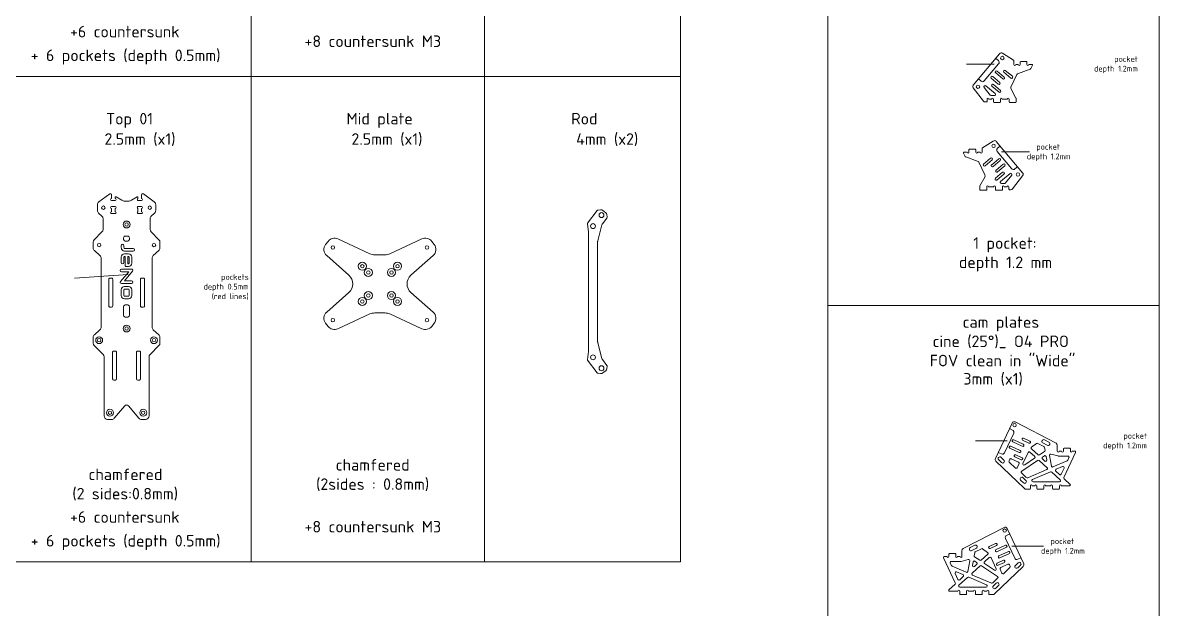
# Model space of a CAD drawing. Header units: millimetres. Extents: x -432 to 1510, y -1467 to 566.
# Drawn here: x 520 to 1505, y -499 to 9 of the extents above; entities that cross this region are included whole.
import ezdxf

# ---------------------------------------------------------------- set-up
doc = ezdxf.new("R2010")
doc.units = ezdxf.units.MM
doc.linetypes.add('JIS_09_08', pattern=[10.75, 8, -0.55, 0.55, -0.55, 0.55, -0.55])
doc.layers.get('0').update_dxf_attribs({"lineweight": 5})
for name, color, linetype, lineweight in [('Calque1', 150, 'Continuous', 5), ('Calque1_chamfered', 40, 'Continuous', 5), ('Calque1_countersunk', 90, 'Continuous', 5), ('Calque1_pocket', 10, 'Continuous', 5), ('Calque2', 251, 'Continuous', 5), ('pocket', 1, 'Continuous', 5)]:
    doc.layers.add(name, color=color, linetype=linetype, lineweight=lineweight)
doc.styles.get("Standard").update_dxf_attribs({"font": 'arial.ttf'})

msp = doc.modelspace()

# ---------------------------------------------------------------- linework, layer by layer
msp.add_line((611.63, -209.42), (565.12, -212.66))
at = {"layer": 'Calque1'}
for p, q in [((1343.58, -45.43), (1366.34, -18.3)), ((1368.95, -17.91), (1378.24, -23.87)), ((1378.7, -27.6), (1378.7, -24.71)), ((1380.3, -27.6), (1382.5, -27.6)), ((1384.1, -27.6), (1384.1, -25.6)), ((1384.6, -25.1), (1389.55, -25.1)), ((1390.05, -27.6), (1390.05, -25.6)), ((1391.65, -27.6), (1394.31, -27.6)), ((1393.42, -31.2), (1394.76, -28.31)), ((1360.38, -37.96), (1366.51, -43.1)), ((1362.95, -34.9), (1369.08, -40.04)), ((1364.24, -33.37), (1370.37, -38.51)), ((1369.99, -34.28), (1376.12, -39.42)), ((1371.28, -32.75), (1377.41, -37.89)), ((1381.39, -36.2), (1376.2, -47.33)), ((1381.95, -35.68), (1392.85, -31.72)), ((1352.35, -59.33), (1343.53, -47.94)), ((1358.3, -54.23), (1353.03, -47.43)), ((1354.46, -46.05), (1362.58, -52.86)), ((1359.1, -39.49), (1365.23, -44.64)), ((1359.71, -46.54), (1365.84, -51.68)), ((1360.99, -45), (1367.12, -50.15)), ((1380.48, -56.68), (1376.26, -49.15)), ((1355.44, -59.6), (1355.44, -57.6)), ((1357.04, -57.6), (1359.48, -57.6)), ((1359.09, -54.62), (1361.93, -54.62)), ((1361.08, -60.1), (1361.08, -57.6)), ((1367.03, -60.1), (1367.03, -57.6)), ((1368.63, -57.6), (1373.06, -57.6)), ((1374.66, -60.1), (1374.66, -57.6)), ((1380.61, -60.1), (1380.61, -57.17)), ((1353.93, -60.1), (1354.94, -60.1)), ((1361.58, -60.6), (1366.53, -60.6)), ((1375.16, -60.6), (1380.11, -60.6)), ((1360.89, -93.9), (1351.6, -99.86)), ((1386.26, -121.42), (1363.5, -94.29)), ((1336.42, -107.19), (1335.08, -104.31)), ((1338.19, -103.59), (1335.53, -103.59)), ((1347.89, -111.67), (1336.99, -107.71)), ((1339.79, -103.59), (1339.79, -101.59)), ((1345.24, -101.09), (1340.29, -101.09)), ((1345.74, -103.59), (1345.74, -101.59)), ((1349.54, -103.59), (1347.34, -103.59)), ((1351.14, -103.59), (1351.14, -100.7)), ((1348.45, -112.19), (1353.64, -123.32)), ((1358.56, -108.74), (1352.43, -113.88)), ((1359.84, -110.27), (1353.72, -115.41)), ((1365.6, -109.36), (1359.47, -114.5)), ((1366.89, -110.89), (1360.76, -116.03)), ((1369.46, -113.95), (1363.33, -119.09)), ((1370.74, -115.49), (1364.61, -120.63)), ((1349.36, -132.67), (1353.58, -125.14)), ((1368.85, -120.99), (1362.72, -126.14)), ((1370.13, -122.53), (1364, -127.67)), ((1375.38, -122.04), (1367.26, -128.85)), ((1371.54, -130.23), (1376.81, -123.42)), ((1377.49, -135.32), (1386.31, -123.93)), ((1349.23, -136.09), (1349.23, -133.16)), ((1354.68, -136.59), (1349.73, -136.59)), ((1355.18, -136.09), (1355.18, -133.59)), ((1361.21, -133.59), (1356.78, -133.59)), ((1362.81, -136.09), (1362.81, -133.59)), ((1368.26, -136.59), (1363.31, -136.59)), ((1370.75, -130.61), (1367.91, -130.61)), ((1368.76, -136.09), (1368.76, -133.59)), ((1372.8, -133.59), (1370.36, -133.59)), ((1374.4, -135.59), (1374.4, -133.59)), ((1375.91, -136.09), (1374.9, -136.09)), ((1362.78, -368.87), (1377.11, -338.15)), ((1415.19, -355.64), (1379.84, -337.22)), ((1378.61, -352.68), (1386.77, -356.49)), ((1386.28, -353.01), (1391.72, -355.55)), ((1387.13, -351.2), (1392.57, -353.73)), ((1409.06, -354.7), (1405.19, -352.68)), ((1375.23, -359.93), (1383.39, -363.74)), ((1376.08, -358.12), (1384.23, -361.92)), ((1377.77, -354.5), (1385.92, -358.3)), ((1386.6, -373.14), (1391.04, -363.62)), ((1396.73, -367.06), (1392.62, -363.31)), ((1399.64, -365.66), (1393.93, -360.44)), ((1394.03, -358.89), (1398.35, -355.81)), ((1404.7, -358.51), (1399.39, -355.74)), ((1400.87, -365.75), (1405.26, -362.79)), ((1407.67, -357.36), (1403.8, -355.34)), ((1405.68, -361.79), (1405.22, -359.22)), ((1416.27, -362.44), (1416.27, -357.42)), ((1417.87, -362.44), (1420.06, -362.44)), ((1421.66, -362.44), (1421.66, -360.44)), ((1422.04, -385.21), (1432.12, -363.58)), ((1422.16, -359.94), (1427.11, -359.94)), ((1427.61, -362.44), (1427.61, -360.44)), ((1429.21, -362.44), (1431.4, -362.44)), ((1363.21, -371.16), (1387.99, -394.88)), ((1365.54, -370.01), (1367.95, -372.32)), ((1367.61, -367.85), (1370.03, -370.16)), ((1374.5, -370.89), (1375.13, -369.54)), ((1374.72, -372.04), (1379.99, -377.09)), ((1376.46, -369.05), (1382.73, -371.98)), ((1379.52, -367.51), (1384.96, -370.05)), ((1380.36, -365.7), (1385.8, -368.23)), ((1381.59, -376.79), (1383.22, -373.31)), ((1385.47, -379.77), (1399.29, -370.44)), ((1388.07, -374.39), (1396.61, -368.63)), ((1407.42, -376.85), (1400.52, -370.54)), ((1405.52, -371.04), (1403.43, -369.13)), ((1403.55, -367.57), (1405.1, -366.52)), ((1407.18, -370.13), (1406.65, -367.17)), ((1411.17, -375.4), (1409.55, -366.33)), ((1416.97, -366.66), (1410.76, -365.18)), ((1424.84, -370.79), (1412.55, -376.14)), ((1417.21, -366.69), (1425.46, -366.69)), ((1425.35, -370.29), (1426.37, -368.11)), ((1385.34, -381.32), (1389.17, -384.99)), ((1407.14, -378.5), (1391.36, -385.38)), ((1410.38, -380.36), (1394.87, -387.12)), ((1418.84, -387.3), (1411.45, -380.54)), ((1418.17, -382.62), (1415.12, -379.83)), ((1420.85, -375.8), (1415.39, -378.18)), ((1419.75, -382.31), (1422.16, -377.14)), ((1384.58, -387.64), (1387, -389.95)), ((1386.66, -385.47), (1389.07, -387.78)), ((1393, -394.94), (1393, -392.44)), ((1394.6, -392.44), (1397.04, -392.44)), ((1418.16, -389.04), (1395.27, -389.04)), ((1398.64, -394.94), (1398.64, -392.44)), ((1404.59, -394.94), (1404.59, -392.44)), ((1406.19, -392.44), (1410.62, -392.44)), ((1412.22, -394.94), (1412.22, -392.44)), ((1418.17, -394.94), (1418.17, -392.44)), ((1419.77, -392.44), (1426.89, -392.44)), ((1427.59, -391.25), (1422.27, -386.37)), ((1389.37, -395.44), (1392.5, -395.44)), ((1399.14, -395.44), (1404.09, -395.44)), ((1412.72, -395.44), (1417.67, -395.44)), ((1334.81, -446.89), (1370.16, -428.46)), ((1387.22, -460.11), (1372.89, -429.39)), ((1362.87, -442.44), (1357.43, -444.98)), ((1322.39, -453.69), (1322.39, -451.69)), ((1327.84, -451.19), (1322.89, -451.19)), ((1328.34, -453.69), (1328.34, -451.69)), ((1333.73, -453.69), (1333.73, -448.66)), ((1340.94, -445.95), (1344.81, -443.93)), ((1342.32, -448.61), (1346.2, -446.59)), ((1344.31, -453.03), (1344.77, -450.46)), ((1345.3, -449.75), (1350.61, -446.99)), ((1350.36, -456.91), (1356.07, -451.69)), ((1355.97, -450.13), (1351.65, -447.06)), ((1363.72, -444.26), (1358.28, -446.79)), ((1371.39, -443.93), (1363.23, -447.73)), ((1372.23, -445.74), (1364.08, -449.54)), ((1373.92, -449.37), (1365.77, -453.17)), ((1374.77, -451.18), (1366.61, -454.98)), ((1327.96, -476.46), (1317.88, -454.82)), ((1320.79, -453.69), (1318.6, -453.69)), ((1324.65, -461.54), (1323.63, -459.36)), ((1332.79, -457.94), (1324.54, -457.94)), ((1325.16, -462.03), (1337.45, -467.39)), ((1332.13, -453.69), (1329.94, -453.69)), ((1333.02, -457.91), (1339.24, -456.43)), ((1338.83, -466.65), (1340.45, -457.58)), ((1342.58, -468.09), (1349.48, -461.78)), ((1342.82, -461.38), (1343.35, -458.42)), ((1344.48, -462.29), (1346.57, -460.38)), ((1349.13, -457), (1344.74, -454.04)), ((1346.45, -458.81), (1344.89, -457.76)), ((1364.53, -471.01), (1350.71, -461.69)), ((1353.27, -458.31), (1357.38, -454.55)), ((1361.93, -465.64), (1353.39, -459.88)), ((1363.39, -464.39), (1358.96, -454.87)), ((1386.79, -462.4), (1362.01, -486.13)), ((1369.63, -456.94), (1364.2, -459.48)), ((1370.48, -458.76), (1365.04, -461.29)), ((1373.54, -460.3), (1367.27, -463.22)), ((1375.5, -462.14), (1374.86, -460.78)), ((1382.39, -459.09), (1379.97, -461.4)), ((1384.46, -461.26), (1382.05, -463.57)), ((1330.25, -473.55), (1327.84, -468.38)), ((1329.15, -467.04), (1334.6, -469.42)), ((1331.16, -478.55), (1338.55, -471.79)), ((1331.83, -473.87), (1334.88, -471.08)), ((1339.62, -471.61), (1355.13, -478.37)), ((1342.86, -469.75), (1358.64, -476.63)), ((1368.41, -468.04), (1366.78, -464.55)), ((1375.28, -463.28), (1370, -468.34)), ((1322.41, -482.49), (1327.73, -477.62)), ((1331.84, -480.28), (1354.73, -480.28)), ((1364.66, -472.56), (1360.82, -476.24)), ((1363.34, -476.72), (1360.93, -479.03)), ((1365.42, -478.88), (1363, -481.19)), ((1330.23, -483.69), (1323.1, -483.69)), ((1331.83, -486.19), (1331.83, -483.69)), ((1337.28, -486.69), (1332.33, -486.69)), ((1337.78, -486.19), (1337.78, -483.69)), ((1343.81, -483.69), (1339.38, -483.69)), ((1345.41, -486.19), (1345.41, -483.69)), ((1350.86, -486.69), (1345.91, -486.69)), ((1351.36, -486.19), (1351.36, -483.69)), ((1355.4, -483.69), (1352.96, -483.69)), ((1357, -486.19), (1357, -483.69)), ((1360.63, -486.69), (1357.5, -486.69))]:
    msp.add_line(p, q, dxfattribs=at)
for points in [[(610.25, -322.52, 0.219685), (608.73, -323.23), (599.59, -333.95, -0.219685), (597.31, -335), (593.83, -335, -0.414214), (590.83, -332), (590.83, -280.92, 0.198912), (589.95, -278.8), (582.24, -271.09, -0.198912), (581.36, -268.97), (581.36, -263.88, -0.214457), (582.37, -261.64), (587.17, -257.38, 0.214457), (588.18, -255.14), (588.18, -195.3, 0.214457), (587.17, -193.06), (582.37, -188.8, -0.214457), (581.36, -186.55), (581.36, -181.47, -0.198912), (582.24, -179.35), (588.95, -172.64, 0.198912), (589.83, -170.52), (589.83, -161.12, 0.214457), (588.82, -158.88), (586.02, -156.39, -0.214457), (585.01, -154.15), (585.01, -149.02, -0.240015), (586.25, -146.59), (595.66, -139.75, -0.612884), (597.25, -140.56), (597.25, -143.77, 1), (597.25, -145.37), (600.37, -145.37, 1), (600.37, -143.77), (600.37, -142.7, -0.58149), (601.13, -142.27), (606.05, -145.2, 0.134807), (608.6, -145.9), (610.27, -145.9)], [(610.25, -322.52, -0.219685), (611.77, -323.23), (620.91, -333.95, 0.219685), (623.19, -335), (626.67, -335, 0.414214), (629.67, -332), (629.67, -280.92, -0.198912), (630.55, -278.8), (638.26, -271.09, 0.198912), (639.14, -268.97), (639.14, -263.88, 0.214457), (638.13, -261.64), (633.33, -257.38, -0.214457), (632.32, -255.14), (632.32, -195.3, -0.214457), (633.33, -193.06), (638.13, -188.8, 0.214457), (639.14, -186.55), (639.14, -181.47, 0.198912), (638.26, -179.35), (631.55, -172.64, -0.198912), (630.67, -170.52), (630.67, -161.12, -0.214457), (631.68, -158.88), (634.48, -156.39, 0.214457), (635.49, -154.15), (635.49, -149.02, 0.240015), (634.25, -146.59), (624.84, -139.75, 0.612884), (623.25, -140.56), (623.25, -143.77, -1), (623.25, -145.37), (620.13, -145.37, -1), (620.13, -143.77), (620.13, -142.7, 0.58149), (619.37, -142.27), (614.45, -145.2, -0.134807), (611.9, -145.9), (610.23, -145.9)], [(1023.93, -154.99), (1022.66, -154.01, 0.198912), (1020.82, -153.51), (1018.6, -153.8, 0.198912), (1017.94, -154.18), (1009.53, -165.07, 0.198912), (1009.33, -165.8), (1010.21, -172.65, -0.031978), (1010.22, -172.78), (1010.22, -224.39)], [(1018.22, -224.39), (1018.22, -180.99, -0.064182), (1018.32, -180.23), (1021.89, -166.62, -0.100626), (1022.41, -165.55), (1026.24, -160.59, 0.198912), (1026.44, -159.85), (1026.16, -157.63, 0.198912), (1025.21, -155.97), (1023.93, -154.99)], [(829.65, -242.79), (825.18, -242.79, 0.108151), (821, -243.7), (793.22, -256.47, -0.349298), (784.76, -254.39), (782.64, -251.65, -0.394865), (783.55, -242.12), (802.82, -225.08, 0.450632), (802.82, -210.1), (783.55, -193.06, -0.394865), (782.64, -183.53), (784.76, -180.79, -0.349298), (793.22, -178.71), (821, -191.48, 0.108151), (825.18, -192.39), (829.65, -192.39)], [(829.65, -242.79), (834.13, -242.79, -0.108151), (838.31, -243.7), (866.08, -256.47, 0.349298), (874.55, -254.39), (876.66, -251.65, 0.394865), (875.76, -242.12), (856.49, -225.08, -0.450632), (856.49, -210.1), (875.76, -193.06, 0.394865), (876.66, -183.53), (874.55, -180.79, 0.349298), (866.08, -178.71), (838.31, -191.48, -0.108151), (834.13, -192.39), (829.65, -192.39)], [(1023.93, -293.79), (1022.66, -294.77, -0.198912), (1020.82, -295.27), (1018.6, -294.99, -0.198912), (1017.94, -294.61), (1009.53, -283.72, -0.198912), (1009.33, -282.98), (1010.21, -276.13, 0.031978), (1010.22, -276), (1010.22, -224.39)], [(1018.22, -224.39), (1018.22, -267.79, 0.064182), (1018.32, -268.55), (1021.89, -282.16, 0.100626), (1022.41, -283.24), (1026.24, -288.19, -0.198912), (1026.44, -288.93), (1026.16, -291.15, -0.198912), (1025.21, -292.81), (1023.93, -293.79)]]:
    msp.add_lwpolyline(points, format="xyb", dxfattribs=at)
for points in [[(600.37, -152.29, 1), (600.37, -150.69), (597.25, -150.69, 1), (597.25, -152.29), (597.25, -155.19, 1), (597.25, -156.79), (600.37, -156.79, 1), (600.37, -155.19)], [(620.13, -152.29, -1), (620.13, -150.69), (623.25, -150.69, -1), (623.25, -152.29), (623.25, -155.19, -1), (623.25, -156.79), (620.13, -156.79, -1), (620.13, -155.19)], [(595.77, -212.72), (597.27, -212.72, -0.414214), (598.27, -213.72), (598.27, -236.72, -0.414214), (597.27, -237.72), (595.77, -237.72, -0.414214), (594.77, -236.72), (594.77, -213.72, -0.414214)], [(624.73, -212.72), (623.23, -212.72, 0.414214), (622.23, -213.72), (622.23, -236.72, 0.414214), (623.23, -237.72), (624.73, -237.72, 0.414214), (625.73, -236.72), (625.73, -213.72, 0.414214)], [(599.13, -275.89), (600.63, -275.89, -0.414214), (601.63, -276.89), (601.63, -299.89, -0.414214), (600.63, -300.89), (599.13, -300.89, -0.414214), (598.13, -299.89), (598.13, -276.89, -0.414214)], [(621.37, -275.89), (619.87, -275.89, 0.414214), (618.87, -276.89), (618.87, -299.89, 0.414214), (619.87, -300.89), (621.37, -300.89, 0.414214), (622.37, -299.89), (622.37, -276.89, 0.414214)]]:
    msp.add_lwpolyline(points, format="xyb", close=True, dxfattribs=at)
for centre, radius in [((1368.71, -22.05), 1.5), ((1347.58, -46.91), 1.5), ((1361.13, -98.04), 1.5), ((1382.26, -122.9), 1.5), ((590.17, -151.64), 1.5), ((630.33, -151.64), 1.5), ((1021.55, -158.08), 2.15), ((610.25, -166.21), 1.5), ((1014.22, -167.58), 2.15), ((586.52, -184.04), 1.5), ((633.98, -184.04), 1.5), ((788.9, -186.12), 1.5), ((870.41, -186.12), 1.5), ((814.4, -202.34), 1.5), ((819.65, -207.73), 1.5), ((839.65, -207.73), 1.5), ((844.9, -202.34), 1.5), ((819.65, -227.73), 1.5), ((839.65, -227.73), 1.5), ((814.4, -232.84), 1.5), ((844.9, -232.84), 1.5), ((610.25, -256.29), 1.5), ((788.9, -249.06), 1.5), ((870.41, -249.06), 1.5), ((586.52, -266.39), 1.5), ((633.98, -266.39), 1.5), ((1014.22, -281.21), 2.15), ((1021.55, -290.7), 2.15), ((595.84, -329.21), 1.5), ((624.66, -329.21), 1.5), ((1379.32, -340), 1.5), ((1370.68, -431.25), 1.5)]:
    msp.add_circle(centre, radius, dxfattribs=at)
for centre, radius, start, end in [((1367.87, -19.59), 2, 57.28585, 140), ((1377.7, -24.71), 1, 0, 57.28585), ((1379.5, -27.6), 0.8, 180, 0), ((1383.3, -27.6), 0.8, 180, 0), ((1384.6, -25.6), 0.5, 90, 180), ((1389.55, -25.6), 0.5, 0, 90), ((1390.85, -27.6), 0.8, 180, 0), ((1394.31, -28.1), 0.5, 335, 90), ((1359.74, -38.73), 1, 50.00996, 230.00996), ((1363.6, -34.13), 1, 50.00996, 230.00996), ((1369.73, -39.27), 1, 230.00996, 50.00996), ((1370.64, -33.51), 1, 49.99004, 229.99004), ((1376.76, -38.66), 1, 229.99004, 49.99004), ((1382.29, -36.62), 1, 109.99348, 155), ((1392.51, -30.78), 1, 289.99348, 335), ((1345.11, -46.71), 2, 140, 217.7421), ((1353.82, -46.82), 1, 50.00996, 217.7421), ((1360.35, -45.77), 1, 50.00996, 230.00996), ((1365.87, -43.87), 1, 230.00996, 50.00996), ((1378.01, -48.17), 2, 155, 209.26207), ((1356.24, -57.6), 0.8, 0, 180), ((1359.09, -53.62), 1, 217.7421, 270), ((1360.28, -57.6), 0.8, 0, 180), ((1361.93, -53.62), 1, 270, 50.00996), ((1366.48, -50.91), 1, 230.00996, 50.00996), ((1367.83, -57.6), 0.8, 0, 180), ((1373.86, -57.6), 0.8, 0, 180), ((1379.61, -57.17), 1, 0, 29.26207), ((1353.93, -58.1), 2, 217.7421, 270), ((1354.94, -59.6), 0.5, 270, 0), ((1361.58, -60.1), 0.5, 180, 270), ((1366.53, -60.1), 0.5, 270, 0), ((1375.16, -60.1), 0.5, 180, 270), ((1380.11, -60.1), 0.5, 270, 0), ((1361.97, -95.58), 2, 40, 122.71415), ((1335.53, -104.09), 0.5, 90, 205), ((1337.33, -106.77), 1, 205, 250.00652), ((1338.99, -103.59), 0.8, 180, 0), ((1340.29, -101.59), 0.5, 90, 180), ((1345.24, -101.59), 0.5, 0, 90), ((1346.54, -103.59), 0.8, 180, 0), ((1350.34, -103.59), 0.8, 180, 0), ((1352.14, -100.7), 1, 122.71415, 180), ((1347.55, -112.61), 1, 25, 70.00652), ((1353.07, -114.65), 1, 130.00996, 310.00996), ((1359.2, -109.5), 1, 310.00996, 130.00996), ((1360.11, -115.26), 1, 129.99004, 309.99004), ((1366.24, -110.12), 1, 309.99004, 129.99004), ((1370.1, -114.72), 1, 309.99004, 129.99004), ((1351.83, -124.16), 2, 330.73793, 25), ((1363.36, -126.9), 1, 129.99004, 309.99004), ((1363.97, -119.86), 1, 129.99004, 309.99004), ((1369.49, -121.76), 1, 309.99004, 129.99004), ((1376.02, -122.81), 1, 322.2579, 129.99004), ((1384.73, -122.71), 2, 322.2579, 40), ((1350.23, -133.16), 1, 150.73793, 180), ((1349.73, -136.09), 0.5, 180, 270), ((1354.68, -136.09), 0.5, 270, 0), ((1355.98, -133.59), 0.8, 0, 180), ((1362.01, -133.59), 0.8, 0, 180), ((1363.31, -136.09), 0.5, 180, 270), ((1367.91, -129.61), 1, 129.99004, 270), ((1368.26, -136.09), 0.5, 270, 0), ((1369.56, -133.59), 0.8, 0, 180), ((1370.75, -129.61), 1, 270, 322.2579), ((1373.6, -133.59), 0.8, 0, 180), ((1374.9, -135.59), 0.5, 180, 270), ((1375.91, -134.09), 2, 270, 322.2579), ((1378.92, -338.99), 2, 62.46913, 155), ((1378.19, -353.59), 1, 65.00996, 245.00996), ((1386.7, -352.1), 1, 65.00996, 245.00996), ((1392.14, -354.64), 1, 245.00996, 65.00996), ((1404.49, -354.01), 1.5, 62.46913, 242.46913), ((1375.65, -359.03), 1, 65.00996, 245.00996), ((1383.81, -362.83), 1, 245.00996, 65.00996), ((1386.34, -357.39), 1, 245.00996, 65.00996), ((1391.95, -364.05), 1, 47.53253, 155.00996), ((1394.61, -359.7), 1, 125.45413, 227.53253), ((1398.93, -356.63), 1, 62.46913, 125.45413), ((1404.24, -359.39), 1, 10.1486, 62.46913), ((1404.7, -361.97), 1, 304.01157, 10.1486), ((1408.37, -356.03), 1.5, 242.46913, 62.46913), ((1414.27, -357.42), 2, 0, 62.46913), ((1417.07, -362.44), 0.8, 180, 0), ((1420.86, -362.44), 0.8, 180, 0), ((1422.16, -360.44), 0.5, 90, 180), ((1427.11, -360.44), 0.5, 0, 90), ((1428.41, -362.44), 0.8, 180, 0), ((1431.4, -363.24), 0.8, 335, 90), ((1364.59, -369.71), 2, 155, 226.24187), ((1366.58, -368.93), 1.5, 46.24187, 226.24187), ((1368.99, -371.24), 1.5, 226.24187, 46.24187), ((1375.41, -371.32), 1, 155.00996, 226.24187), ((1376.04, -369.96), 1, 65.00996, 155.00996), ((1379.94, -366.6), 1, 65.00996, 245.00996), ((1382.31, -372.88), 1, 335.00996, 65.00996), ((1385.38, -369.14), 1, 245.00996, 65.00996), ((1387.51, -373.56), 1, 155.00996, 304.01157), ((1396.05, -367.8), 1, 304.01157, 47.53253), ((1399.84, -371.27), 1, 47.53253, 124.01157), ((1400.31, -364.92), 1, 227.53253, 304.01157), ((1404.11, -368.4), 1, 124.01157, 227.53253), ((1405.66, -367.35), 1, 10.1486, 124.01157), ((1406.19, -370.31), 1, 227.53253, 10.1486), ((1410.53, -366.15), 1, 76.58522, 190.1486), ((1417.21, -365.69), 1, 256.58522, 270), ((1424.44, -369.87), 1, 293.54689, 335), ((1425.46, -367.69), 1, 335, 90), ((1380.69, -376.37), 1, 226.24187, 335.00996), ((1386.03, -380.6), 1, 124.01157, 226.24187), ((1406.74, -377.58), 1, 293.54689, 47.53253), ((1410.78, -381.28), 1, 47.53253, 113.54689), ((1412.15, -375.23), 1, 190.1486, 293.54689), ((1415.79, -379.09), 1, 113.54689, 227.53253), ((1418.84, -381.88), 1, 227.53253, 335), ((1421.25, -376.72), 1, 335, 113.54689), ((1385.62, -386.55), 1.5, 46.24187, 226.24187), ((1388.03, -388.86), 1.5, 226.24187, 46.24187), ((1390.56, -383.55), 2, 226.24187, 293.54689), ((1393.8, -392.44), 0.8, 0, 180), ((1395.27, -388.04), 1, 113.54689, 270), ((1397.84, -392.44), 0.8, 0, 180), ((1405.39, -392.44), 0.8, 0, 180), ((1411.42, -392.44), 0.8, 0, 180), ((1418.16, -388.04), 1, 270, 47.53253), ((1418.97, -392.44), 0.8, 0, 180), ((1422.94, -385.64), 1, 155, 227.53253), ((1426.89, -391.64), 0.8, 270, 29.26207), ((1389.37, -393.44), 2, 226.24187, 270), ((1392.5, -394.94), 0.5, 270, 0), ((1399.14, -394.94), 0.5, 180, 270), ((1404.09, -394.94), 0.5, 270, 0), ((1412.72, -394.94), 0.5, 180, 270), ((1417.67, -394.94), 0.5, 270, 0), ((1371.08, -430.24), 2, 25, 117.53087), ((1363.29, -443.35), 1, 294.99004, 114.99004), ((1322.89, -451.69), 0.5, 90, 180), ((1327.84, -451.69), 0.5, 0, 90), ((1335.73, -448.66), 2, 117.53087, 180), ((1341.63, -447.28), 1.5, 117.53087, 297.53087), ((1345.76, -450.64), 1, 117.53087, 169.8514), ((1345.51, -445.26), 1.5, 297.53087, 117.53087), ((1351.07, -447.87), 1, 54.54587, 117.53087), ((1355.39, -450.95), 1, 312.46747, 54.54587), ((1357.86, -445.88), 1, 114.99004, 294.99004), ((1363.65, -448.64), 1, 114.99004, 294.99004), ((1371.81, -444.84), 1, 294.99004, 114.99004), ((1374.35, -450.27), 1, 294.99004, 114.99004), ((1318.6, -454.49), 0.8, 90, 205), ((1321.59, -453.69), 0.8, 180, 0), ((1324.54, -458.94), 1, 90, 205), ((1325.56, -461.12), 1, 205, 246.45311), ((1329.14, -453.69), 0.8, 180, 0), ((1332.93, -453.69), 0.8, 180, 0), ((1332.79, -456.94), 1, 270, 283.41478), ((1339.47, -457.4), 1, 349.8514, 103.41478), ((1343.81, -461.55), 1, 169.8514, 312.46747), ((1344.34, -458.59), 1, 55.98843, 169.8514), ((1345.3, -453.21), 1, 169.8514, 235.98843), ((1345.89, -459.64), 1, 312.46747, 55.98843), ((1349.68, -456.17), 1, 235.98843, 312.46747), ((1350.15, -462.52), 1, 55.98843, 132.46747), ((1353.95, -459.05), 1, 132.46747, 235.98843), ((1358.05, -455.29), 1, 24.99004, 132.46747), ((1364.62, -460.39), 1, 114.99004, 294.99004), ((1366.19, -454.08), 1, 114.99004, 294.99004), ((1370.06, -457.85), 1, 294.99004, 114.99004), ((1373.96, -461.21), 1, 24.99004, 114.99004), ((1374.59, -462.56), 1, 313.75813, 24.99004), ((1381.01, -462.49), 1.5, 133.75813, 313.75813), ((1383.42, -460.18), 1.5, 313.75813, 133.75813), ((1385.4, -460.96), 2, 313.75813, 25), ((1328.75, -467.96), 1, 66.45311, 205), ((1334.2, -470.34), 1, 312.46747, 66.45311), ((1337.85, -466.47), 1, 246.45311, 349.8514), ((1339.22, -472.53), 1, 66.45311, 132.46747), ((1343.26, -468.83), 1, 132.46747, 246.45311), ((1362.49, -464.81), 1, 235.98843, 24.99004), ((1363.97, -471.84), 1, 313.75813, 55.98843), ((1367.69, -464.13), 1, 114.99004, 204.99004), ((1369.31, -467.62), 1, 204.99004, 313.75813), ((1327.06, -476.88), 1, 312.46747, 25), ((1331.16, -473.13), 1, 205, 312.46747), ((1331.84, -479.28), 1, 132.46747, 270), ((1354.73, -479.28), 1, 270, 66.45311), ((1359.44, -474.79), 2, 246.45311, 313.75813), ((1361.97, -480.11), 1.5, 133.75813, 313.75813), ((1364.38, -477.8), 1.5, 313.75813, 133.75813), ((1323.1, -482.89), 0.8, 150.73793, 270), ((1331.03, -483.69), 0.8, 0, 180), ((1332.33, -486.19), 0.5, 180, 270), ((1337.28, -486.19), 0.5, 270, 0), ((1338.58, -483.69), 0.8, 0, 180), ((1344.61, -483.69), 0.8, 0, 180), ((1345.91, -486.19), 0.5, 180, 270), ((1350.86, -486.19), 0.5, 270, 0), ((1352.16, -483.69), 0.8, 0, 180), ((1356.2, -483.69), 0.8, 0, 180), ((1357.5, -486.19), 0.5, 180, 270), ((1360.63, -484.69), 2, 270, 313.75813)]:
    msp.add_arc(centre, radius, start, end, dxfattribs=at)
at = {"layer": 'Calque1_countersunk'}
for centre, radius in [((610.25, -166.21), 3), ((814.4, -202.34), 3.5), ((819.65, -207.73), 3.5), ((839.65, -207.73), 3.5), ((844.9, -202.34), 3.5), ((819.65, -227.73), 3.5), ((839.65, -227.73), 3.5), ((814.4, -232.84), 3.5), ((844.9, -232.84), 3.5), ((610.25, -256.29), 3), ((586.52, -266.39), 3), ((633.98, -266.39), 3), ((595.84, -329.21), 3), ((624.66, -329.21), 3)]:
    msp.add_circle(centre, radius, dxfattribs=at)
at = {"layer": 'Calque1_pocket'}
for p, q in [((1353.11, -41.85), (1365.52, -27.06)), ((1365.27, -24.25), (1362.97, -22.32)), ((1350.29, -42.09), (1348, -40.17)), ((1364.57, -100.24), (1366.87, -98.31)), ((1376.73, -117.84), (1364.32, -103.05)), ((1379.55, -118.08), (1381.84, -116.16)), ((605.58, -194.49), (605.58, -199.16)), ((607.89, -194.49), (607.89, -199.16)), ((611.92, -191.61), (608.47, -191.61)), ((612.5, -194.49), (612.5, -199.69)), ((614.81, -194.49), (614.81, -199.69)), ((605.62, -199.16), (605.58, -199.16)), ((605.87, -204.82), (614.62, -204.82)), ((615.5, -206.72), (608.39, -215.01)), ((608.39, -215.01), (614.62, -215.01)), ((605.55, -222.71), (605.55, -227.73)), ((607.85, -222.71), (607.85, -227.73)), ((611.92, -219.82), (608.43, -219.82)), ((611.92, -222.13), (608.43, -222.13)), ((612.5, -222.71), (612.5, -227.73)), ((614.81, -222.71), (614.81, -227.73)), ((611.92, -228.31), (608.43, -228.31)), ((611.92, -230.61), (608.43, -230.61)), ((1377.59, -344.21), (1374.87, -342.95)), ((1370.6, -363.93), (1378.56, -346.87)), ((1367.94, -364.9), (1365.22, -363.63)), ((1379.4, -455.18), (1371.44, -438.12)), ((1372.41, -435.46), (1375.13, -434.19)), ((1382.06, -456.14), (1384.78, -454.88))]:
    msp.add_line(p, q, dxfattribs=at)
for points in [[(609.1, -176.17), (611.26, -176.17, -0.414214), (612.7, -177.61), (612.7, -179.05, -0.414214), (611.26, -180.5), (609.1, -180.5, -0.414214), (607.65, -179.05), (607.65, -177.61, -0.414214)], [(609.1, -235.89), (611.26, -235.89, -0.414214), (612.7, -237.33), (612.7, -244.92, -0.414214), (611.26, -246.36), (609.1, -246.36, -0.414214), (607.65, -244.92), (607.65, -237.33, -0.414214)]]:
    msp.add_lwpolyline(points, format="xyb", close=True, dxfattribs=at)
for points in [[(615.9, -189.34), (608.38, -189.34, -0.245066), (606.3, -188.25, -0.113399), (605.79, -186.98, -0.037158), (605.58, -184.41, -0.049183)], [(615.9, -187.03), (608.38, -187.03, -0.245066), (608.2, -186.93, -0.113399), (608.07, -186.62, -0.037158), (607.88, -184.39)], [(608.47, -193.91), (608.95, -193.91), (608.95, -201.42, 0.414214), (610.1, -202.57), (611.92, -202.57)], [(605.87, -207.12), (612.11, -207.12), (605, -215.42, 0.640968), (605.87, -217.32), (614.62, -217.32)]]:
    msp.add_lwpolyline(points, format="xyb", dxfattribs=at)
msp.add_lwpolyline([(611.92, -193.91), (611.25, -193.91), (611.25, -200.26), (611.92, -200.26)], dxfattribs=at)
for centre, radius, start, end in [((1363.99, -25.78), 2, 320, 50), ((1351.58, -40.56), 2, 230, 320), ((1365.85, -101.77), 2, 130, 220), ((1378.26, -116.55), 2, 220, 310), ((606.73, -184.4), 1.15, 0.52993, 180.52993), ((608.47, -194.49), 2.88, 90, 180), ((608.47, -194.49), 0.577, 90, 180), ((611.92, -194.49), 2.88, 0, 90), ((611.92, -194.49), 0.577, 0, 90), ((615.9, -188.18), 1.15, 270, 90), ((605.87, -205.97), 1.15, 90, 270), ((606.75, -199.16), 1.14, 180, 0), ((611.92, -199.69), 2.88, 270, 0), ((611.92, -199.69), 0.577, 270, 0), ((614.62, -205.97), 1.15, 319.36567, 90), ((614.62, -216.17), 1.15, 270, 90), ((608.43, -222.71), 2.88, 90, 180), ((608.43, -222.71), 0.577, 90, 180), ((611.92, -222.71), 2.88, 0, 90), ((611.92, -222.71), 0.577, 0, 90), ((608.43, -227.73), 2.88, 180, 270), ((608.43, -227.73), 0.577, 180, 270), ((611.92, -227.73), 2.88, 270, 0), ((611.92, -227.73), 0.577, 270, 0), ((1376.74, -346.03), 2, 335, 65), ((1368.79, -363.09), 2, 245, 335), ((1373.26, -437.27), 2, 115, 205), ((1381.21, -454.33), 2, 205, 295)]:
    msp.add_arc(centre, radius, start, end, dxfattribs=at)
at = {"layer": 'Calque2'}
for p, q in [((718.16, 409.71), (718.16, -458.36)), ((920.23, 409.71), (920.23, -458.36)), ((1090, 409.71), (1090, -458.36)), ((1217.51, 409.71), (1217.51, -1175.21)), ((1504.62, 409.71), (1504.62, -1175.21)), ((0, -37.97), (1090, -37.97)), ((1217.51, -236.3), (1504.62, -236.3)), ((0, -458.36), (1090, -458.36))]:
    msp.add_line(p, q, dxfattribs=at)
at = {"layer": 'pocket'}
for points in [[(1337.71, -27.37), (1361.73, -27.37)], [(1392.13, -103.36), (1368.11, -103.36)], [(1345.61, -353.65), (1372.95, -353.65)], [(1404.39, -444.89), (1377.05, -444.89)]]:
    msp.add_lwpolyline(points, dxfattribs=at)

# ---------------------------------------------------------------- texts
at = {"linetype": 'JIS_09_08'}
for s, width, insert, char_height, attachment_point in [('{\\fISOCPEUR|b0|i0|c0|p34;Top 01}', 327.7561, (592.44, -69.57), 10, 1), ('{\\fISOCPEUR|b0|i0|c0|p34;Mid plate}', 327.7561, (800.66, -69.57), 10, 1), ('{\\fISOCPEUR|b0|i0|c0|p34;Rod}', 327.7561, (995.28, -69.57), 10, 1), ('{\\fISOCPEUR|b0|i0|c0|p34;2.5mm (x1)}', 327.7561, (591.08, -87.19), 10, 1), ('{\\fISOCPEUR|b0|i0|c0|p34;2.5mm (x1)}', 327.7561, (804.99, -87.19), 10, 1), ('{\\fISOCPEUR|b0|i0|c0|p34;4mm (x2)}', 327.7561, (999.61, -87.19), 10, 1), ('\\pi137.87807;{\\fISOCPEUR|b0|i0|c0|p34;1 pocket:\\P\\pi125.37807;depth 1.2 mm }', 327.7561, (1205.67, -177.28), 10, 1), ('{\\fISOCPEUR|b0|i0|c0|p34;pockets \\Pdepth 0.5mm\\P(red lines) }', 327.7561, (716.02, -209.17), 5, 3), ('\\pi88.44803;{\\fISOCPEUR|b0|i0|c0|p34;cam plates\\P\\pi62.44803;cine (25°)_ O4 PRO\\P\\pi59.94803;FOV clean in "Wide"}', 240.8961, (1245.86, -245.68), 10, 1), ('{\\fISOCPEUR|b0|i0|c0|p34;3mm (x1)}', 327.7561, (1334.96, -294.83), 10, 1)]:
    msp.add_mtext_dynamic_manual_height_columns(s, width=width, gutter_width=12.5, heights=[0], dxfattribs=dict(at, insert=insert, char_height=char_height, attachment_point=attachment_point))
at = {"layer": 'Calque1_chamfered', "char_height": 10, "attachment_point": 1}
for s, insert in [('\\pi133.87807;{\\fISOCPEUR|b0|i0|c0|p34;chamfered\\P\\pi116.87807;(2sides : 0.8mm)}', (657.5, -369.34)), ('\\pi133.87807;{\\fISOCPEUR|b0|i0|c0|p34;chamfered\\P\\pi119.87807;(2 sides:0.8mm)}', (443.38, -377.6))]:
    msp.add_mtext_dynamic_manual_height_columns(s, width=327.7561, gutter_width=12.5, heights=[0], dxfattribs=dict(at, insert=insert))
at = {"layer": 'Calque1_countersunk', "char_height": 10, "attachment_point": 1}
for s, insert in [('\\pi117.87807;{\\fISOCPEUR|b0|i0|c0|p34;+6 countersunk}', (443.38, 5.86)), ('\\pi163.87807;{\\fISOCPEUR|b0|i0|c0|p34;\\P\\pi106.87807;+8 countersunk M3}', (657.5, 14.17)), ('\\pi117.87807;{\\fISOCPEUR|b0|i0|c0|p34;+6 countersunk}', (443.38, -414.53)), ('\\pi163.87807;{\\fISOCPEUR|b0|i0|c0|p34;\\P\\pi106.87807;+8 countersunk M3}', (657.5, -406.22))]:
    msp.add_mtext_dynamic_manual_height_columns(s, width=327.7561, gutter_width=12.5, heights=[0], dxfattribs=dict(at, insert=insert))
at = {"layer": 'Calque1_pocket', "char_height": 10, "attachment_point": 1}
for insert in [(443.38, 1.97), (443.38, -418.42)]:
    msp.add_mtext_dynamic_manual_height_columns('\\pi163.87807;{\\fISOCPEUR|b0|i0|c0|p34;\\P\\pi83.87807;+ 6 pockets (depth 0.5mm)}', width=327.7561, gutter_width=12.5, heights=[0], dxfattribs=dict(at, insert=insert))
at = {"layer": 'pocket', "char_height": 5}
for s, insert, attachment_point in [('{\\fISOCPEUR|b0|i0|c0|p34;pocket \\Pdepth 1.2mm }', (1486.06, -20.4), 3), ('\\pi154.37807;{\\fISOCPEUR|b0|i0|c0|p34;pocket \\P\\pi146.12807;depth 1.2mm }', (1243.78, -96.39), 1), ('{\\fISOCPEUR|b0|i0|c0|p34;pocket \\Pdepth 1.2mm }', (1493.96, -346.68), 3), ('\\pi154.37807;{\\fISOCPEUR|b0|i0|c0|p34;pocket \\P\\pi146.12807;depth 1.2mm }', (1256.04, -437.93), 1)]:
    msp.add_mtext_dynamic_manual_height_columns(s, width=327.7561, gutter_width=12.5, heights=[0], dxfattribs=dict(at, insert=insert, attachment_point=attachment_point))

doc.saveas('drawing.dxf')
